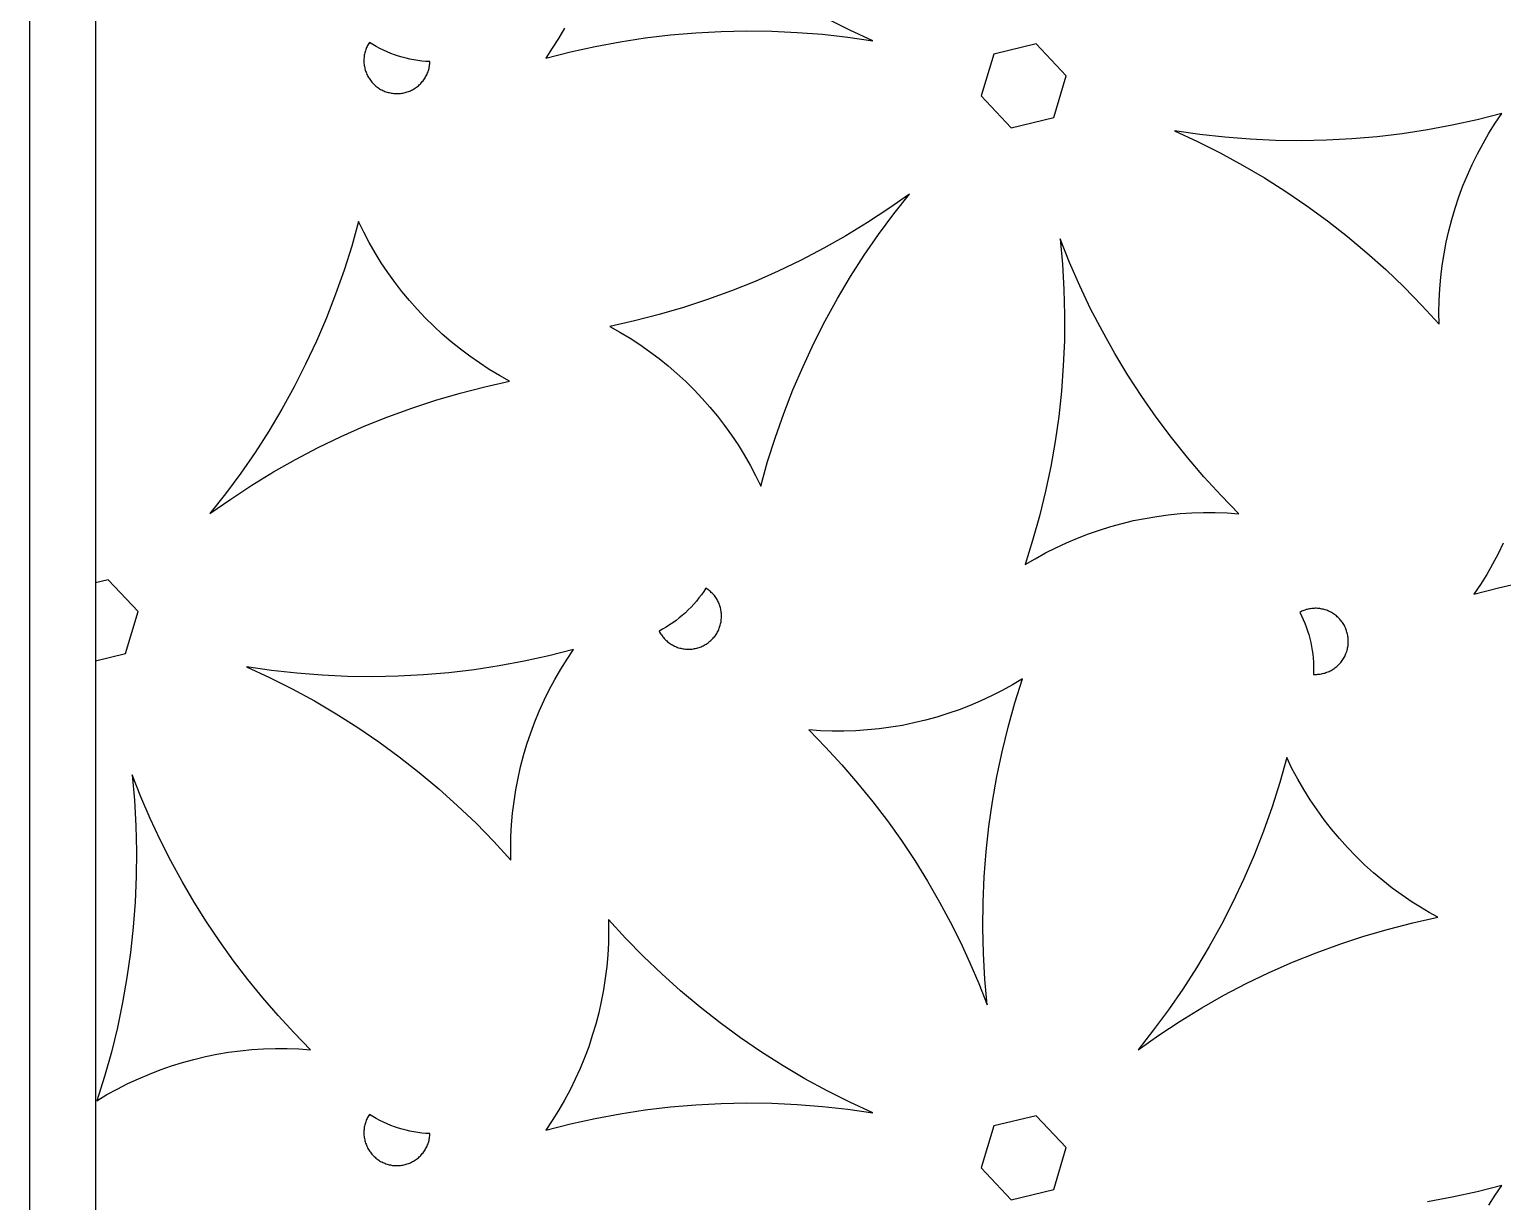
# Model space of a CAD drawing. Header units: millimetres. Extents: x 673 to 1358, y 599 to 1000.
# Drawn here: x 672.9 to 806.5, y 772 to 878.3 of the extents above; entities that cross this region are included whole.
import ezdxf

# ---------------------------------------------------------------- set-up
doc = ezdxf.new("R2010")
doc.units = ezdxf.units.MM
doc.layers.add('Layer 01', color=12, linetype='Continuous', true_color=0xde0000)

msp = doc.modelspace()

# ---------------------------------------------------------------- linework, layer by layer
at = {"layer": 'Layer 01'}
for p, q in [((672.87, 999.58), (672.87, 598.75)), ((678.87, 993.58), (678.87, 604.75)), ((747.28, 878.22), (745.23, 879.26)), ((721.39, 878.4), (720.86, 877.48)), ((731.01, 877.8), (733.3, 878)), ((733.3, 878), (735.6, 878.12)), ((735.6, 878.12), (737.9, 878.17)), ((737.9, 878.17), (740.21, 878.14)), ((740.21, 878.14), (742.51, 878.03)), ((742.51, 878.03), (744.81, 877.85)), ((744.81, 877.85), (747.09, 877.59)), ((749.37, 877.25), (747.28, 878.22)), ((703.41, 876.56), (703.37, 876.46)), ((703.45, 876.65), (703.41, 876.56)), ((703.49, 876.75), (703.45, 876.65)), ((703.54, 876.84), (703.49, 876.75)), ((703.59, 876.93), (703.54, 876.84)), ((703.64, 877.02), (703.59, 876.93)), ((703.7, 877.11), (703.64, 877.02)), ((704.01, 876.92), (703.7, 877.11)), ((704.32, 876.74), (704.01, 876.92)), ((704.64, 876.57), (704.32, 876.74)), ((704.97, 876.41), (704.64, 876.57)), ((720.29, 876.58), (719.7, 875.69)), ((720.86, 877.48), (720.29, 876.58)), ((721.93, 876.26), (724.18, 876.76)), ((724.18, 876.76), (726.44, 877.18)), ((726.44, 877.18), (728.72, 877.53)), ((728.72, 877.53), (731.01, 877.8)), ((747.09, 877.59), (749.37, 877.25)), ((764.18, 876.98), (760.33, 876.06)), ((766.91, 874.1), (764.18, 876.98)), ((703.21, 875.54), (703.2, 875.44)), ((703.2, 875.44), (703.21, 875.33)), ((703.22, 875.75), (703.21, 875.64)), ((703.21, 875.64), (703.21, 875.54)), ((703.21, 875.33), (703.21, 875.23)), ((703.21, 875.23), (703.22, 875.12)), ((703.23, 875.85), (703.22, 875.75)), ((703.24, 875.96), (703.23, 875.85)), ((703.26, 876.06), (703.24, 875.96)), ((703.29, 876.16), (703.26, 876.06)), ((703.31, 876.26), (703.29, 876.16)), ((703.34, 876.36), (703.31, 876.26)), ((703.37, 876.46), (703.34, 876.36)), ((705.3, 876.26), (704.97, 876.41)), ((705.64, 876.12), (705.3, 876.26)), ((705.98, 875.99), (705.64, 876.12)), ((706.33, 875.88), (705.98, 875.99)), ((706.68, 875.77), (706.33, 875.88)), ((707.03, 875.68), (706.68, 875.77)), ((707.38, 875.6), (707.03, 875.68)), ((707.74, 875.53), (707.38, 875.6)), ((708.1, 875.48), (707.74, 875.53)), ((708.46, 875.43), (708.1, 875.48)), ((708.83, 875.4), (708.46, 875.43)), ((709.19, 875.38), (708.83, 875.4)), ((709.16, 875.07), (709.18, 875.17)), ((709.18, 875.17), (709.19, 875.27)), ((709.19, 875.27), (709.19, 875.38)), ((719.7, 875.69), (721.93, 876.26)), ((760.33, 876.06), (759.19, 872.26)), ((703.22, 875.12), (703.24, 875.02)), ((703.24, 875.02), (703.26, 874.92)), ((703.26, 874.92), (703.28, 874.82)), ((703.28, 874.82), (703.3, 874.71)), ((703.3, 874.71), (703.33, 874.61)), ((703.33, 874.61), (703.36, 874.51)), ((703.36, 874.51), (703.4, 874.42)), ((703.4, 874.42), (703.43, 874.32)), ((703.43, 874.32), (703.48, 874.22)), ((703.48, 874.22), (703.52, 874.13)), ((703.52, 874.13), (703.57, 874.04)), ((703.57, 874.04), (703.62, 873.95)), ((703.62, 873.95), (703.67, 873.86)), ((703.67, 873.86), (703.73, 873.77)), ((708.69, 873.81), (708.75, 873.9)), ((708.75, 873.9), (708.8, 873.99)), ((708.8, 873.99), (708.85, 874.08)), ((708.85, 874.08), (708.9, 874.17)), ((708.9, 874.17), (708.94, 874.27)), ((708.94, 874.27), (708.98, 874.36)), ((708.98, 874.36), (709.02, 874.46)), ((709.02, 874.46), (709.05, 874.56)), ((709.05, 874.56), (709.08, 874.66)), ((709.08, 874.66), (709.11, 874.76)), ((709.11, 874.76), (709.13, 874.86)), ((709.13, 874.86), (709.15, 874.96)), ((709.15, 874.96), (709.16, 875.07)), ((765.78, 870.3), (766.91, 874.1)), ((703.73, 873.77), (703.79, 873.69)), ((703.79, 873.69), (703.86, 873.6)), ((703.86, 873.6), (703.92, 873.52)), ((703.92, 873.52), (703.99, 873.44)), ((703.99, 873.44), (704.06, 873.37)), ((704.06, 873.37), (704.14, 873.3)), ((704.14, 873.3), (704.22, 873.22)), ((704.22, 873.22), (704.29, 873.16)), ((704.29, 873.16), (704.38, 873.09)), ((704.38, 873.09), (704.46, 873.03)), ((704.46, 873.03), (704.55, 872.97)), ((704.55, 872.97), (704.63, 872.92)), ((704.63, 872.92), (704.72, 872.86)), ((704.72, 872.86), (704.82, 872.81)), ((704.82, 872.81), (704.91, 872.77)), ((704.91, 872.77), (705, 872.72)), ((705, 872.72), (705.1, 872.68)), ((705.1, 872.68), (705.2, 872.65)), ((705.2, 872.65), (705.3, 872.61)), ((705.3, 872.61), (705.4, 872.58)), ((705.4, 872.58), (705.5, 872.56)), ((705.5, 872.56), (705.6, 872.53)), ((705.6, 872.53), (705.7, 872.52)), ((705.7, 872.52), (705.81, 872.5)), ((705.81, 872.5), (705.91, 872.49)), ((705.91, 872.49), (706.01, 872.48)), ((706.33, 872.48), (706.43, 872.48)), ((706.43, 872.48), (706.53, 872.49)), ((706.53, 872.49), (706.64, 872.51)), ((706.64, 872.51), (706.74, 872.52)), ((706.74, 872.52), (706.84, 872.54)), ((706.84, 872.54), (706.94, 872.57)), ((706.94, 872.57), (707.04, 872.6)), ((707.04, 872.6), (707.14, 872.63)), ((707.14, 872.63), (707.24, 872.66)), ((707.24, 872.66), (707.34, 872.7)), ((707.34, 872.7), (707.43, 872.74)), ((707.43, 872.74), (707.53, 872.79)), ((707.53, 872.79), (707.62, 872.83)), ((707.62, 872.83), (707.71, 872.89)), ((707.71, 872.89), (707.8, 872.94)), ((707.8, 872.94), (707.89, 873)), ((707.89, 873), (707.97, 873.06)), ((707.97, 873.06), (708.06, 873.12)), ((708.06, 873.12), (708.14, 873.19)), ((708.14, 873.19), (708.22, 873.26)), ((708.22, 873.26), (708.29, 873.33)), ((708.29, 873.33), (708.36, 873.4)), ((708.36, 873.4), (708.44, 873.48)), ((708.44, 873.48), (708.5, 873.56)), ((708.5, 873.56), (708.57, 873.64)), ((708.57, 873.64), (708.63, 873.72)), ((708.63, 873.72), (708.69, 873.81)), ((706.01, 872.48), (706.12, 872.48)), ((706.12, 872.48), (706.22, 872.47)), ((706.22, 872.47), (706.33, 872.48)), ((759.19, 872.26), (761.92, 869.38)), ((761.92, 869.38), (765.78, 870.3)), ((804.17, 870.1), (801.92, 869.6)), ((806.41, 870.67), (804.17, 870.1)), ((805.81, 869.79), (806.41, 870.67)), ((779.01, 868.78), (776.73, 869.11)), ((776.73, 869.11), (778.82, 868.14)), ((781.3, 868.52), (779.01, 868.78)), ((783.59, 868.34), (781.3, 868.52)), ((795.1, 868.56), (792.8, 868.36)), ((797.38, 868.83), (795.1, 868.56)), ((799.66, 869.18), (797.38, 868.83)), ((801.92, 869.6), (799.66, 869.18)), ((804.71, 867.96), (805.24, 868.88)), ((805.24, 868.88), (805.81, 869.79)), ((778.82, 868.14), (780.88, 867.11)), ((785.89, 868.23), (783.59, 868.34)), ((788.2, 868.2), (785.89, 868.23)), ((790.5, 868.24), (788.2, 868.2)), ((792.8, 868.36), (790.5, 868.24)), ((804.21, 867.02), (804.71, 867.96)), ((780.88, 867.11), (782.9, 866)), ((782.9, 866), (784.88, 864.83)), ((803.3, 865.09), (803.73, 866.06)), ((803.73, 866.06), (804.21, 867.02)), ((784.88, 864.83), (786.83, 863.6)), ((802.89, 864.1), (803.3, 865.09)), ((752.69, 863.37), (750.8, 862.05)), ((751.26, 861.57), (752.69, 863.37)), ((786.83, 863.6), (788.73, 862.3)), ((802.52, 863.1), (802.89, 864.1)), ((750.8, 862.05), (748.88, 860.78)), ((788.73, 862.3), (790.59, 860.94)), ((801.87, 861.07), (802.18, 862.09)), ((802.18, 862.09), (802.52, 863.1)), ((702.72, 860.87), (702.1, 858.65)), ((703.19, 859.91), (702.72, 860.87)), ((748.88, 860.78), (746.91, 859.58)), ((749.89, 859.71), (751.26, 861.57)), ((790.59, 860.94), (792.41, 859.52)), ((801.6, 860.03), (801.87, 861.07)), ((703.69, 858.97), (703.19, 859.91)), ((746.91, 859.58), (744.91, 858.45)), ((748.58, 857.82), (749.89, 859.71)), ((767.21, 857.16), (766.36, 859.3)), ((766.36, 859.3), (766.57, 857.01)), ((792.41, 859.52), (794.17, 858.04)), ((801.37, 858.99), (801.6, 860.03)), ((702.1, 858.65), (701.4, 856.46)), ((704.22, 858.04), (703.69, 858.97)), ((704.78, 857.14), (704.22, 858.04)), ((744.91, 858.45), (742.86, 857.38)), ((747.34, 855.88), (748.58, 857.82)), ((794.17, 858.04), (795.89, 856.51)), ((801, 856.89), (801.17, 857.95)), ((801.17, 857.95), (801.37, 858.99)), ((701.4, 856.46), (700.64, 854.28)), ((705.38, 856.25), (704.78, 857.14)), ((742.86, 857.38), (740.79, 856.38)), ((766.57, 857.01), (766.7, 854.71)), ((768.13, 855.05), (767.21, 857.16)), ((795.89, 856.51), (797.55, 854.91)), ((800.88, 855.83), (801, 856.89)), ((706, 855.38), (705.38, 856.25)), ((706.65, 854.54), (706, 855.38)), ((738.68, 855.45), (736.55, 854.59)), ((740.79, 856.38), (738.68, 855.45)), ((746.16, 853.9), (747.34, 855.88)), ((800.78, 854.77), (800.88, 855.83)), ((700.64, 854.28), (699.8, 852.14)), ((707.33, 853.72), (706.65, 854.54)), ((734.38, 853.8), (732.19, 853.08)), ((736.55, 854.59), (734.38, 853.8)), ((745.05, 851.88), (746.16, 853.9)), ((766.7, 854.71), (766.76, 852.4)), ((769.12, 852.97), (768.13, 855.05)), ((797.55, 854.91), (799.16, 853.27)), ((800.72, 853.7), (800.78, 854.77)), ((708.04, 852.92), (707.33, 853.72)), ((708.77, 852.14), (708.04, 852.92)), ((732.19, 853.08), (729.98, 852.44)), ((770.18, 850.92), (769.12, 852.97)), ((799.16, 853.27), (800.72, 851.57)), ((800.7, 852.64), (800.72, 853.7)), ((800.72, 851.57), (800.7, 852.64)), ((699.8, 852.14), (698.89, 850.02)), ((709.53, 851.39), (708.77, 852.14)), ((710.31, 850.67), (709.53, 851.39)), ((727.75, 851.87), (725.5, 851.37)), ((725.5, 851.37), (726.43, 850.85)), ((729.98, 852.44), (727.75, 851.87)), ((744, 849.83), (745.05, 851.88)), ((766.76, 852.4), (766.74, 850.1)), ((698.89, 850.02), (697.91, 847.93)), ((711.12, 849.97), (710.31, 850.67)), ((711.95, 849.3), (711.12, 849.97)), ((726.43, 850.85), (727.35, 850.3)), ((727.35, 850.3), (728.24, 849.71)), ((743.03, 847.74), (744, 849.83)), ((766.74, 850.1), (766.64, 847.8)), ((771.31, 848.91), (770.18, 850.92)), ((712.81, 848.66), (711.95, 849.3)), ((713.68, 848.05), (712.81, 848.66)), ((728.24, 849.71), (729.11, 849.1)), ((729.11, 849.1), (729.97, 848.46)), ((729.97, 848.46), (730.8, 847.79)), ((772.5, 846.94), (771.31, 848.91)), ((697.91, 847.93), (696.87, 845.88)), ((714.57, 847.47), (713.68, 848.05)), ((715.49, 846.91), (714.57, 847.47)), ((730.8, 847.79), (731.6, 847.09)), ((742.12, 845.62), (743.03, 847.74)), ((766.64, 847.8), (766.47, 845.5)), ((696.87, 845.88), (695.76, 843.86)), ((711.94, 845.32), (714.17, 845.89)), ((714.17, 845.89), (716.42, 846.39)), ((716.42, 846.39), (715.49, 846.91)), ((731.6, 847.09), (732.39, 846.37)), ((732.39, 846.37), (733.15, 845.62)), ((773.75, 845.01), (772.5, 846.94)), ((707.54, 843.96), (709.73, 844.68)), ((709.73, 844.68), (711.94, 845.32)), ((733.15, 845.62), (733.88, 844.84)), ((733.88, 844.84), (734.59, 844.04)), ((741.28, 843.48), (742.12, 845.62)), ((766.47, 845.5), (766.22, 843.21)), ((775.07, 843.12), (773.75, 845.01)), ((695.76, 843.86), (694.58, 841.88)), ((703.24, 842.31), (705.37, 843.17)), ((705.37, 843.17), (707.54, 843.96)), ((734.59, 844.04), (735.27, 843.22)), ((735.27, 843.22), (735.92, 842.38)), ((740.52, 841.31), (741.28, 843.48)), ((766.22, 843.21), (765.9, 840.93)), ((776.45, 841.28), (775.07, 843.12)), ((694.58, 841.88), (693.34, 839.94)), ((701.13, 841.38), (703.24, 842.31)), ((735.92, 842.38), (736.54, 841.51)), ((699.05, 840.38), (701.13, 841.38)), ((736.54, 841.51), (737.14, 840.62)), ((737.14, 840.62), (737.7, 839.72)), ((739.82, 839.11), (740.52, 841.31)), ((765.9, 840.93), (765.5, 838.66)), ((777.89, 839.48), (776.45, 841.28)), ((693.34, 839.94), (692.03, 838.05)), ((695.01, 838.18), (697.01, 839.31)), ((697.01, 839.31), (699.05, 840.38)), ((737.7, 839.72), (738.23, 838.79)), ((739.2, 836.89), (739.82, 839.11)), ((779.39, 837.73), (777.89, 839.48)), ((692.03, 838.05), (690.66, 836.19)), ((693.04, 836.98), (695.01, 838.18)), ((738.23, 838.79), (738.73, 837.85)), ((738.73, 837.85), (739.2, 836.89)), ((765.5, 838.66), (765.03, 836.41)), ((691.12, 835.71), (693.04, 836.98)), ((765.03, 836.41), (764.48, 834.17)), ((780.95, 836.03), (779.39, 837.73)), ((690.66, 836.19), (689.23, 834.39)), ((689.23, 834.39), (691.12, 835.71)), ((782.56, 834.38), (780.95, 836.03)), ((764.48, 834.17), (763.86, 831.95)), ((771.97, 833.5), (773.01, 833.75)), ((773.01, 833.75), (774.05, 833.96)), ((774.05, 833.96), (775.11, 834.14)), ((775.11, 834.14), (776.16, 834.28)), ((776.16, 834.28), (777.23, 834.39)), ((777.23, 834.39), (778.29, 834.46)), ((778.29, 834.46), (779.36, 834.49)), ((779.36, 834.49), (780.42, 834.49)), ((780.42, 834.49), (781.49, 834.46)), ((781.49, 834.46), (782.56, 834.38)), ((767.92, 832.17), (768.91, 832.55)), ((768.91, 832.55), (769.92, 832.9)), ((769.92, 832.9), (770.94, 833.22)), ((770.94, 833.22), (771.97, 833.5)), ((763.86, 831.95), (763.17, 829.76)), ((765.02, 830.82), (765.97, 831.3)), ((765.97, 831.3), (766.94, 831.75)), ((766.94, 831.75), (767.92, 832.17)), ((806.55, 831.7), (806.08, 830.74)), ((763.17, 829.76), (764.08, 830.3)), ((764.08, 830.3), (765.02, 830.82)), ((805.58, 829.8), (805.04, 828.88)), ((806.08, 830.74), (805.58, 829.8)), ((805.04, 828.88), (804.48, 827.97)), ((680, 828.38), (678.87, 828.11)), ((682.72, 825.5), (680, 828.38)), ((734.02, 827.33), (733.81, 827.03)), ((734.22, 827.64), (734.02, 827.33)), ((734.31, 827.58), (734.22, 827.64)), ((734.39, 827.52), (734.31, 827.58)), ((734.48, 827.46), (734.39, 827.52)), ((734.56, 827.39), (734.48, 827.46)), ((734.64, 827.32), (734.56, 827.39)), ((734.71, 827.25), (734.64, 827.32)), ((734.79, 827.18), (734.71, 827.25)), ((734.86, 827.1), (734.79, 827.18)), ((734.93, 827.03), (734.86, 827.1)), ((804.48, 827.97), (803.88, 827.09)), ((803.88, 827.09), (806.11, 827.66)), ((806.11, 827.66), (808.36, 828.16)), ((732.88, 825.91), (732.62, 825.65)), ((733.12, 826.18), (732.88, 825.91)), ((733.36, 826.46), (733.12, 826.18)), ((733.59, 826.74), (733.36, 826.46)), ((733.81, 827.03), (733.59, 826.74)), ((734.99, 826.95), (734.93, 827.03)), ((735.06, 826.86), (734.99, 826.95)), ((735.12, 826.78), (735.06, 826.86)), ((735.17, 826.69), (735.12, 826.78)), ((735.23, 826.6), (735.17, 826.69)), ((735.28, 826.51), (735.23, 826.6)), ((735.33, 826.42), (735.28, 826.51)), ((735.37, 826.32), (735.33, 826.42)), ((735.41, 826.23), (735.37, 826.32)), ((735.45, 826.13), (735.41, 826.23)), ((735.49, 826.03), (735.45, 826.13)), ((735.52, 825.93), (735.49, 826.03)), ((735.55, 825.83), (735.52, 825.93)), ((735.57, 825.73), (735.55, 825.83)), ((735.59, 825.63), (735.57, 825.73)), ((788.86, 825.73), (788.76, 825.7)), ((788.96, 825.75), (788.86, 825.73)), ((789.06, 825.76), (788.96, 825.75)), ((789.17, 825.78), (789.06, 825.76)), ((789.27, 825.79), (789.17, 825.78)), ((789.38, 825.79), (789.27, 825.79)), ((789.48, 825.8), (789.38, 825.79)), ((789.58, 825.8), (789.48, 825.8)), ((789.69, 825.79), (789.58, 825.8)), ((789.79, 825.78), (789.69, 825.79)), ((789.9, 825.77), (789.79, 825.78)), ((790, 825.75), (789.9, 825.77)), ((790.1, 825.73), (790, 825.75)), ((790.2, 825.71), (790.1, 825.73)), ((681.59, 821.7), (682.72, 825.5)), ((731.22, 824.49), (730.92, 824.29)), ((731.51, 824.71), (731.22, 824.49)), ((731.8, 824.93), (731.51, 824.71)), ((732.08, 825.16), (731.8, 824.93)), ((732.36, 825.4), (732.08, 825.16)), ((732.62, 825.65), (732.36, 825.4)), ((735.53, 824.28), (735.56, 824.39)), ((735.56, 824.39), (735.58, 824.49)), ((735.58, 824.49), (735.6, 824.59)), ((735.61, 825.52), (735.59, 825.63)), ((735.6, 824.59), (735.61, 824.69)), ((735.62, 825.42), (735.61, 825.52)), ((735.61, 824.69), (735.62, 824.8)), ((735.63, 825.32), (735.62, 825.42)), ((735.62, 824.8), (735.63, 824.9)), ((735.64, 825.21), (735.63, 825.32)), ((735.63, 824.9), (735.64, 825)), ((735.64, 825.11), (735.64, 825.21)), ((735.64, 825), (735.64, 825.11)), ((788.17, 825.49), (788.08, 825.44)), ((788.08, 825.44), (788.24, 825.11)), ((788.27, 825.53), (788.17, 825.49)), ((788.24, 825.11), (788.4, 824.78)), ((788.36, 825.57), (788.27, 825.53)), ((788.46, 825.61), (788.36, 825.57)), ((788.4, 824.78), (788.54, 824.45)), ((788.56, 825.64), (788.46, 825.61)), ((788.54, 824.45), (788.67, 824.11)), ((788.66, 825.68), (788.56, 825.64)), ((788.76, 825.7), (788.66, 825.68)), ((790.3, 825.69), (790.2, 825.71)), ((790.4, 825.66), (790.3, 825.69)), ((790.5, 825.62), (790.4, 825.66)), ((790.6, 825.59), (790.5, 825.62)), ((790.7, 825.55), (790.6, 825.59)), ((790.79, 825.5), (790.7, 825.55)), ((790.89, 825.46), (790.79, 825.5)), ((790.98, 825.41), (790.89, 825.46)), ((791.07, 825.35), (790.98, 825.41)), ((791.15, 825.3), (791.07, 825.35)), ((791.24, 825.24), (791.15, 825.3)), ((791.32, 825.17), (791.24, 825.24)), ((791.41, 825.11), (791.32, 825.17)), ((791.49, 825.04), (791.41, 825.11)), ((791.56, 824.97), (791.49, 825.04)), ((791.64, 824.9), (791.56, 824.97)), ((791.71, 824.82), (791.64, 824.9)), ((791.78, 824.74), (791.71, 824.82)), ((791.84, 824.66), (791.78, 824.74)), ((791.91, 824.58), (791.84, 824.66)), ((791.97, 824.5), (791.91, 824.58)), ((792.02, 824.41), (791.97, 824.5)), ((792.08, 824.32), (792.02, 824.41)), ((730.29, 823.92), (729.97, 823.74)), ((729.97, 823.74), (730.02, 823.65)), ((730.02, 823.65), (730.07, 823.56)), ((730.07, 823.56), (730.12, 823.47)), ((730.12, 823.47), (730.18, 823.39)), ((730.18, 823.39), (730.24, 823.3)), ((730.24, 823.3), (730.31, 823.22)), ((730.61, 824.1), (730.29, 823.92)), ((730.31, 823.22), (730.37, 823.14)), ((730.37, 823.14), (730.44, 823.06)), ((730.44, 823.06), (730.51, 822.99)), ((730.92, 824.29), (730.61, 824.1)), ((734.82, 823.03), (734.89, 823.1)), ((734.89, 823.1), (734.95, 823.18)), ((734.95, 823.18), (735.02, 823.26)), ((735.02, 823.26), (735.08, 823.35)), ((735.08, 823.35), (735.14, 823.43)), ((735.14, 823.43), (735.2, 823.52)), ((735.2, 823.52), (735.25, 823.61)), ((735.25, 823.61), (735.3, 823.7)), ((735.3, 823.7), (735.35, 823.8)), ((735.35, 823.8), (735.39, 823.89)), ((735.39, 823.89), (735.43, 823.99)), ((735.43, 823.99), (735.47, 824.09)), ((735.47, 824.09), (735.5, 824.18)), ((735.5, 824.18), (735.53, 824.28)), ((788.67, 824.11), (788.79, 823.76)), ((788.79, 823.76), (788.9, 823.42)), ((788.9, 823.42), (789, 823.06)), ((789, 823.06), (789.08, 822.71)), ((792.13, 824.23), (792.08, 824.32)), ((792.18, 824.14), (792.13, 824.23)), ((792.22, 824.04), (792.18, 824.14)), ((792.26, 823.95), (792.22, 824.04)), ((792.3, 823.85), (792.26, 823.95)), ((792.34, 823.75), (792.3, 823.85)), ((792.37, 823.65), (792.34, 823.75)), ((792.4, 823.55), (792.37, 823.65)), ((792.42, 823.45), (792.4, 823.55)), ((792.44, 823.35), (792.42, 823.45)), ((792.46, 823.24), (792.44, 823.35)), ((792.47, 823.14), (792.46, 823.24)), ((792.48, 823.04), (792.47, 823.14)), ((722.22, 822.07), (719.99, 821.5)), ((721.63, 821.18), (722.22, 822.07)), ((730.51, 822.99), (730.59, 822.91)), ((730.59, 822.91), (730.67, 822.84)), ((730.67, 822.84), (730.75, 822.77)), ((730.75, 822.77), (730.83, 822.71)), ((730.83, 822.71), (730.91, 822.65)), ((730.91, 822.65), (731, 822.59)), ((731, 822.59), (731.09, 822.53)), ((731.09, 822.53), (731.18, 822.48)), ((731.18, 822.48), (731.27, 822.43)), ((731.27, 822.43), (731.36, 822.38)), ((731.36, 822.38), (731.46, 822.34)), ((731.46, 822.34), (731.55, 822.3)), ((731.55, 822.3), (731.65, 822.26)), ((731.65, 822.26), (731.75, 822.23)), ((731.75, 822.23), (731.85, 822.2)), ((731.85, 822.2), (731.95, 822.18)), ((731.95, 822.18), (732.05, 822.15)), ((732.05, 822.15), (732.15, 822.14)), ((732.15, 822.14), (732.26, 822.12)), ((732.26, 822.12), (732.36, 822.11)), ((732.36, 822.11), (732.47, 822.1)), ((732.47, 822.1), (732.57, 822.1)), ((732.57, 822.1), (732.67, 822.1)), ((732.67, 822.1), (732.78, 822.1)), ((732.78, 822.1), (732.88, 822.1)), ((732.88, 822.1), (732.99, 822.11)), ((732.99, 822.11), (733.09, 822.13)), ((733.09, 822.13), (733.19, 822.15)), ((733.19, 822.15), (733.29, 822.17)), ((733.29, 822.17), (733.4, 822.19)), ((733.4, 822.19), (733.5, 822.22)), ((733.5, 822.22), (733.6, 822.25)), ((733.6, 822.25), (733.69, 822.28)), ((733.69, 822.28), (733.79, 822.32)), ((733.79, 822.32), (733.89, 822.36)), ((733.89, 822.36), (733.98, 822.41)), ((733.98, 822.41), (734.07, 822.46)), ((734.07, 822.46), (734.16, 822.51)), ((734.16, 822.51), (734.25, 822.56)), ((734.25, 822.56), (734.34, 822.62)), ((734.34, 822.62), (734.43, 822.68)), ((734.43, 822.68), (734.51, 822.75)), ((734.51, 822.75), (734.59, 822.81)), ((734.59, 822.81), (734.67, 822.88)), ((734.67, 822.88), (734.74, 822.95)), ((734.74, 822.95), (734.82, 823.03)), ((789.08, 822.71), (789.15, 822.35)), ((789.15, 822.35), (789.21, 821.99)), ((789.21, 821.99), (789.26, 821.63)), ((792.28, 821.71), (792.32, 821.81)), ((792.32, 821.81), (792.35, 821.9)), ((792.35, 821.9), (792.38, 822)), ((792.38, 822), (792.41, 822.11)), ((792.41, 822.11), (792.43, 822.21)), ((792.43, 822.21), (792.45, 822.31)), ((792.45, 822.31), (792.47, 822.41)), ((792.47, 822.41), (792.48, 822.52)), ((792.49, 822.93), (792.48, 823.04)), ((792.48, 822.52), (792.49, 822.62)), ((792.49, 822.83), (792.49, 822.93)), ((792.49, 822.72), (792.49, 822.83)), ((792.49, 822.62), (792.49, 822.72)), ((678.87, 821.05), (681.59, 821.7)), ((694.82, 820.17), (692.55, 820.51)), ((692.55, 820.51), (694.64, 819.54)), ((715.48, 820.58), (713.2, 820.23)), ((717.74, 821), (715.48, 820.58)), ((719.99, 821.5), (717.74, 821)), ((721.06, 820.28), (721.63, 821.18)), ((789.26, 821.63), (789.3, 821.27)), ((789.3, 821.27), (789.32, 820.91)), ((789.32, 820.91), (789.34, 820.54)), ((789.34, 820.54), (789.34, 820.18)), ((791.2, 820.34), (791.28, 820.4)), ((791.28, 820.4), (791.37, 820.46)), ((791.37, 820.46), (791.45, 820.53)), ((791.45, 820.53), (791.52, 820.6)), ((791.52, 820.6), (791.6, 820.67)), ((791.6, 820.67), (791.67, 820.75)), ((791.67, 820.75), (791.74, 820.82)), ((791.74, 820.82), (791.81, 820.9)), ((791.81, 820.9), (791.88, 820.98)), ((791.88, 820.98), (791.94, 821.07)), ((791.94, 821.07), (792, 821.15)), ((792, 821.15), (792.05, 821.24)), ((792.05, 821.24), (792.11, 821.33)), ((792.11, 821.33), (792.16, 821.42)), ((792.16, 821.42), (792.2, 821.52)), ((792.2, 821.52), (792.24, 821.61)), ((792.24, 821.61), (792.28, 821.71)), ((694.64, 819.54), (696.69, 818.5)), ((697.11, 819.91), (694.82, 820.17)), ((699.41, 819.73), (697.11, 819.91)), ((701.71, 819.62), (699.41, 819.73)), ((704.01, 819.59), (701.71, 819.62)), ((706.32, 819.64), (704.01, 819.59)), ((708.62, 819.76), (706.32, 819.64)), ((710.91, 819.96), (708.62, 819.76)), ((713.2, 820.23), (710.91, 819.96)), ((720.02, 818.42), (720.53, 819.36)), ((720.53, 819.36), (721.06, 820.28)), ((762.94, 819.4), (762.02, 818.86)), ((762.25, 817.22), (762.94, 819.4)), ((789.34, 820.18), (789.32, 819.81)), ((789.32, 819.81), (789.43, 819.81)), ((789.43, 819.81), (789.53, 819.81)), ((789.53, 819.81), (789.64, 819.81)), ((789.64, 819.81), (789.74, 819.82)), ((789.74, 819.82), (789.85, 819.83)), ((789.85, 819.83), (789.95, 819.84)), ((789.95, 819.84), (790.05, 819.86)), ((790.05, 819.86), (790.15, 819.88)), ((790.15, 819.88), (790.26, 819.91)), ((790.26, 819.91), (790.36, 819.93)), ((790.36, 819.93), (790.45, 819.97)), ((790.45, 819.97), (790.55, 820)), ((790.55, 820), (790.65, 820.04)), ((790.65, 820.04), (790.75, 820.08)), ((790.75, 820.08), (790.84, 820.13)), ((790.84, 820.13), (790.93, 820.17)), ((790.93, 820.17), (791.02, 820.23)), ((791.02, 820.23), (791.11, 820.28)), ((791.11, 820.28), (791.2, 820.34)), ((696.69, 818.5), (698.72, 817.4)), ((719.55, 817.46), (720.02, 818.42)), ((760.13, 817.86), (759.16, 817.41)), ((761.08, 818.34), (760.13, 817.86)), ((762.02, 818.86), (761.08, 818.34)), ((698.72, 817.4), (700.7, 816.23)), ((718.71, 815.5), (719.11, 816.48)), ((719.11, 816.48), (719.55, 817.46)), ((757.19, 816.6), (756.18, 816.25)), ((758.18, 816.99), (757.19, 816.6)), ((759.16, 817.41), (758.18, 816.99)), ((761.63, 815.01), (762.25, 817.22)), ((700.7, 816.23), (702.65, 815)), ((718.33, 814.5), (718.71, 815.5)), ((752.05, 815.19), (751, 815.02)), ((753.09, 815.41), (752.05, 815.19)), ((754.13, 815.65), (753.09, 815.41)), ((755.16, 815.94), (754.13, 815.65)), ((756.18, 816.25), (755.16, 815.94)), ((702.65, 815), (704.55, 813.7)), ((704.55, 813.7), (706.41, 812.34)), ((717.99, 813.49), (718.33, 814.5)), ((744.61, 814.7), (743.55, 814.77)), ((743.55, 814.77), (745.08, 813.21)), ((745.68, 814.66), (744.61, 814.7)), ((746.74, 814.66), (745.68, 814.66)), ((747.81, 814.7), (746.74, 814.66)), ((748.88, 814.77), (747.81, 814.7)), ((749.94, 814.87), (748.88, 814.77)), ((751, 815.02), (749.94, 814.87)), ((761.08, 812.79), (761.63, 815.01)), ((717.42, 811.43), (717.69, 812.46)), ((717.69, 812.46), (717.99, 813.49)), ((745.08, 813.21), (746.56, 811.61)), ((760.61, 810.54), (761.08, 812.79)), ((706.41, 812.34), (708.22, 810.92)), ((717.18, 810.39), (717.42, 811.43)), ((746.56, 811.61), (747.98, 809.95)), ((786.9, 812.27), (786.27, 810.02)), ((787.38, 811.28), (786.9, 812.27)), ((787.9, 810.31), (787.38, 811.28)), ((682.97, 808.71), (682.18, 810.7)), ((682.18, 810.7), (682.39, 808.4)), ((708.22, 810.92), (709.99, 809.44)), ((716.99, 809.34), (717.18, 810.39)), ((747.98, 809.95), (749.36, 808.26)), ((760.21, 808.29), (760.61, 810.54)), ((786.27, 810.02), (785.57, 807.8)), ((788.45, 809.36), (787.9, 810.31)), ((682.39, 808.4), (682.52, 806.09)), ((683.82, 806.74), (682.97, 808.71)), ((709.99, 809.44), (711.7, 807.9)), ((716.82, 808.29), (716.99, 809.34)), ((789.03, 808.43), (788.45, 809.36)), ((789.65, 807.52), (789.03, 808.43)), ((711.7, 807.9), (713.37, 806.31)), ((716.6, 806.16), (716.69, 807.23)), ((716.69, 807.23), (716.82, 808.29)), ((749.36, 808.26), (750.68, 806.52)), ((759.89, 806.02), (760.21, 808.29)), ((785.57, 807.8), (784.79, 805.6)), ((790.29, 806.63), (789.65, 807.52)), ((682.52, 806.09), (682.58, 803.78)), ((684.72, 804.8), (683.82, 806.74)), ((713.37, 806.31), (714.98, 804.66)), ((716.54, 805.1), (716.6, 806.16)), ((750.68, 806.52), (751.95, 804.74)), ((759.64, 803.74), (759.89, 806.02)), ((790.97, 805.77), (790.29, 806.63)), ((791.68, 804.93), (790.97, 805.77)), ((685.69, 802.89), (684.72, 804.8)), ((714.98, 804.66), (716.53, 802.97)), ((716.52, 804.03), (716.54, 805.1)), ((751.95, 804.74), (753.16, 802.92)), ((784.79, 805.6), (783.94, 803.42)), ((792.41, 804.11), (791.68, 804.93)), ((682.58, 803.78), (682.55, 801.48)), ((716.53, 802.97), (716.52, 804.03)), ((759.47, 801.46), (759.64, 803.74)), ((783.94, 803.42), (783.01, 801.28)), ((793.17, 803.32), (792.41, 804.11)), ((793.96, 802.55), (793.17, 803.32)), ((686.72, 801.02), (685.69, 802.89)), ((753.16, 802.92), (754.31, 801.06)), ((794.78, 801.82), (793.96, 802.55)), ((795.62, 801.11), (794.78, 801.82)), ((682.55, 801.48), (682.46, 799.17)), ((687.8, 799.17), (686.72, 801.02)), ((754.31, 801.06), (755.41, 799.17)), ((759.37, 799.17), (759.47, 801.46)), ((783.01, 801.28), (782.02, 799.17)), ((796.48, 800.43), (795.62, 801.11)), ((797.37, 799.79), (796.48, 800.43)), ((682.46, 799.17), (682.28, 796.88)), ((688.94, 797.36), (687.8, 799.17)), ((755.41, 799.17), (756.38, 797.36)), ((759.34, 796.84), (759.37, 799.17)), ((782.02, 799.17), (780.98, 797.14)), ((798.28, 799.17), (797.37, 799.79)), ((799.04, 798.69), (798.28, 799.17)), ((798.35, 797.29), (800.6, 797.79)), ((799.81, 798.23), (799.04, 798.69)), ((800.6, 797.79), (799.81, 798.23)), ((682.28, 796.88), (682.04, 794.59)), ((690.13, 795.59), (688.94, 797.36)), ((725.4, 796.52), (725.38, 795.45)), ((726.94, 795.89), (725.39, 797.59)), ((725.39, 797.59), (725.4, 796.52)), ((756.38, 797.36), (757.3, 795.52)), ((759.4, 794.51), (759.34, 796.84)), ((780.98, 797.14), (779.88, 795.15)), ((793.91, 796.07), (796.12, 796.72)), ((796.12, 796.72), (798.35, 797.29)), ((691.38, 793.85), (690.13, 795.59)), ((725.38, 795.45), (725.32, 794.39)), ((728.55, 794.24), (726.94, 795.89)), ((757.3, 795.52), (758.17, 793.66)), ((779.88, 795.15), (778.71, 793.19)), ((789.56, 794.57), (791.72, 795.36)), ((791.72, 795.36), (793.91, 796.07)), ((682.04, 794.59), (681.71, 792.31)), ((692.68, 792.15), (691.38, 793.85)), ((725.32, 794.39), (725.23, 793.33)), ((730.22, 792.65), (728.55, 794.24)), ((758.17, 793.66), (758.98, 791.77)), ((759.53, 792.18), (759.4, 794.51)), ((785.31, 792.78), (787.42, 793.71)), ((787.42, 793.71), (789.56, 794.57)), ((725.23, 793.33), (725.1, 792.27)), ((731.93, 791.11), (730.22, 792.65)), ((778.71, 793.19), (777.48, 791.28)), ((783.24, 791.78), (785.31, 792.78)), ((681.71, 792.31), (681.31, 790.05)), ((694.03, 790.49), (692.68, 792.15)), ((724.93, 791.21), (724.73, 790.16)), ((725.1, 792.27), (724.93, 791.21)), ((733.7, 789.63), (731.93, 791.11)), ((758.98, 791.77), (759.74, 789.86)), ((759.74, 789.86), (759.53, 792.18)), ((777.48, 791.28), (776.18, 789.4)), ((781.2, 790.71), (783.24, 791.78)), ((681.31, 790.05), (680.84, 787.79)), ((695.43, 788.88), (694.03, 790.49)), ((724.73, 790.16), (724.5, 789.12)), ((779.19, 789.57), (781.2, 790.71)), ((696.88, 787.31), (695.43, 788.88)), ((724.5, 789.12), (724.23, 788.09)), ((735.51, 788.21), (733.7, 789.63)), ((776.18, 789.4), (774.83, 787.57)), ((775.3, 787.11), (777.23, 788.37)), ((777.23, 788.37), (779.19, 789.57)), ((680.84, 787.79), (680.3, 785.56)), ((698.37, 785.78), (696.88, 787.31)), ((723.92, 787.07), (723.59, 786.05)), ((724.23, 788.09), (723.92, 787.07)), ((737.37, 786.85), (735.51, 788.21)), ((774.83, 787.57), (773.42, 785.78)), ((773.42, 785.78), (775.3, 787.11)), ((690.92, 785.54), (691.98, 785.68)), ((691.98, 785.68), (693.04, 785.79)), ((693.04, 785.79), (694.11, 785.86)), ((694.11, 785.86), (695.17, 785.89)), ((695.17, 785.89), (696.24, 785.89)), ((696.24, 785.89), (697.31, 785.85)), ((697.31, 785.85), (698.37, 785.78)), ((723.59, 786.05), (723.21, 785.05)), ((739.27, 785.56), (737.37, 786.85)), ((680.3, 785.56), (679.68, 783.35)), ((684.73, 783.95), (685.74, 784.3)), ((685.74, 784.3), (686.76, 784.62)), ((686.76, 784.62), (687.79, 784.9)), ((687.79, 784.9), (688.82, 785.15)), ((688.82, 785.15), (689.87, 785.36)), ((689.87, 785.36), (690.92, 785.54)), ((723.21, 785.05), (722.81, 784.07)), ((741.22, 784.32), (739.27, 785.56)), ((743.2, 783.15), (741.22, 784.32)), ((679.68, 783.35), (678.98, 781.15)), ((681.79, 782.7), (682.75, 783.15)), ((682.75, 783.15), (683.74, 783.56)), ((683.74, 783.56), (684.73, 783.95)), ((722.37, 783.1), (721.9, 782.14)), ((722.81, 784.07), (722.37, 783.1)), ((745.23, 782.05), (743.2, 783.15)), ((678.98, 781.15), (679.9, 781.7)), ((679.9, 781.7), (680.83, 782.21)), ((680.83, 782.21), (681.79, 782.7)), ((721.9, 782.14), (721.39, 781.2)), ((747.28, 781.01), (745.23, 782.05)), ((721.39, 781.2), (720.86, 780.27)), ((726.44, 779.97), (728.72, 780.32)), ((728.72, 780.32), (731.01, 780.6)), ((731.01, 780.6), (733.3, 780.79)), ((733.3, 780.79), (735.6, 780.91)), ((735.6, 780.91), (737.9, 780.96)), ((737.9, 780.96), (740.21, 780.93)), ((740.21, 780.93), (742.51, 780.82)), ((742.51, 780.82), (744.81, 780.64)), ((744.81, 780.64), (747.09, 780.38)), ((747.09, 780.38), (749.37, 780.05)), ((749.37, 780.05), (747.28, 781.01)), ((703.31, 779.05), (703.29, 778.95)), ((703.34, 779.15), (703.31, 779.05)), ((703.37, 779.25), (703.34, 779.15)), ((703.41, 779.35), (703.37, 779.25)), ((703.45, 779.45), (703.41, 779.35)), ((703.49, 779.54), (703.45, 779.45)), ((703.54, 779.64), (703.49, 779.54)), ((703.59, 779.73), (703.54, 779.64)), ((703.64, 779.82), (703.59, 779.73)), ((703.7, 779.91), (703.64, 779.82)), ((704.01, 779.71), (703.7, 779.91)), ((704.32, 779.53), (704.01, 779.71)), ((704.64, 779.36), (704.32, 779.53)), ((704.97, 779.2), (704.64, 779.36)), ((705.3, 779.05), (704.97, 779.2)), ((705.64, 778.91), (705.3, 779.05)), ((720.29, 779.37), (719.7, 778.48)), ((719.7, 778.48), (721.93, 779.05)), ((720.86, 780.27), (720.29, 779.37)), ((721.93, 779.05), (724.18, 779.55)), ((724.18, 779.55), (726.44, 779.97)), ((764.18, 779.78), (760.33, 778.86)), ((766.91, 776.9), (764.18, 779.78)), ((703.21, 778.33), (703.2, 778.23)), ((703.2, 778.23), (703.21, 778.12)), ((703.22, 778.54), (703.21, 778.44)), ((703.21, 778.44), (703.21, 778.33)), ((703.21, 778.12), (703.21, 778.02)), ((703.21, 778.02), (703.22, 777.92)), ((703.23, 778.64), (703.22, 778.54)), ((703.22, 777.92), (703.24, 777.81)), ((703.24, 778.75), (703.23, 778.64)), ((703.26, 778.85), (703.24, 778.75)), ((703.24, 777.81), (703.26, 777.71)), ((703.29, 778.95), (703.26, 778.85)), ((703.26, 777.71), (703.28, 777.61)), ((705.98, 778.78), (705.64, 778.91)), ((706.33, 778.67), (705.98, 778.78)), ((706.68, 778.57), (706.33, 778.67)), ((707.03, 778.47), (706.68, 778.57)), ((707.38, 778.39), (707.03, 778.47)), ((707.74, 778.32), (707.38, 778.39)), ((708.1, 778.27), (707.74, 778.32)), ((708.46, 778.22), (708.1, 778.27)), ((708.83, 778.19), (708.46, 778.22)), ((709.19, 778.17), (708.83, 778.19)), ((709.11, 777.55), (709.13, 777.65)), ((709.13, 777.65), (709.15, 777.76)), ((709.15, 777.76), (709.16, 777.86)), ((709.16, 777.86), (709.18, 777.96)), ((709.18, 777.96), (709.19, 778.07)), ((709.19, 778.07), (709.19, 778.17)), ((760.33, 778.86), (759.19, 775.05)), ((703.28, 777.61), (703.3, 777.51)), ((703.3, 777.51), (703.33, 777.41)), ((703.33, 777.41), (703.36, 777.31)), ((703.36, 777.31), (703.4, 777.21)), ((703.4, 777.21), (703.43, 777.11)), ((703.43, 777.11), (703.48, 777.02)), ((703.48, 777.02), (703.52, 776.92)), ((703.52, 776.92), (703.57, 776.83)), ((703.57, 776.83), (703.62, 776.74)), ((703.62, 776.74), (703.67, 776.65)), ((703.67, 776.65), (703.73, 776.56)), ((703.73, 776.56), (703.79, 776.48)), ((703.79, 776.48), (703.86, 776.4)), ((703.86, 776.4), (703.92, 776.31)), ((703.92, 776.31), (703.99, 776.24)), ((708.44, 776.27), (708.5, 776.35)), ((708.5, 776.35), (708.57, 776.43)), ((708.57, 776.43), (708.63, 776.52)), ((708.63, 776.52), (708.69, 776.6)), ((708.69, 776.6), (708.75, 776.69)), ((708.75, 776.69), (708.8, 776.78)), ((708.8, 776.78), (708.85, 776.87)), ((708.85, 776.87), (708.9, 776.96)), ((708.9, 776.96), (708.94, 777.06)), ((708.94, 777.06), (708.98, 777.15)), ((708.98, 777.15), (709.02, 777.25)), ((709.02, 777.25), (709.05, 777.35)), ((709.05, 777.35), (709.08, 777.45)), ((709.08, 777.45), (709.11, 777.55)), ((765.78, 773.09), (766.91, 776.9)), ((703.99, 776.24), (704.06, 776.16)), ((704.06, 776.16), (704.14, 776.09)), ((704.14, 776.09), (704.22, 776.02)), ((704.22, 776.02), (704.29, 775.95)), ((704.29, 775.95), (704.38, 775.88)), ((704.38, 775.88), (704.46, 775.82)), ((704.46, 775.82), (704.55, 775.76)), ((704.55, 775.76), (704.63, 775.71)), ((704.63, 775.71), (704.72, 775.65)), ((704.72, 775.65), (704.82, 775.61)), ((704.82, 775.61), (704.91, 775.56)), ((704.91, 775.56), (705, 775.52)), ((705, 775.52), (705.1, 775.48)), ((705.1, 775.48), (705.2, 775.44)), ((705.2, 775.44), (705.3, 775.41)), ((705.3, 775.41), (705.4, 775.38)), ((705.4, 775.38), (705.5, 775.35)), ((705.5, 775.35), (705.6, 775.33)), ((705.6, 775.33), (705.7, 775.31)), ((705.7, 775.31), (705.81, 775.29)), ((705.81, 775.29), (705.91, 775.28)), ((705.91, 775.28), (706.01, 775.27)), ((706.01, 775.27), (706.12, 775.27)), ((706.12, 775.27), (706.22, 775.27)), ((706.22, 775.27), (706.33, 775.27)), ((706.33, 775.27), (706.43, 775.28)), ((706.43, 775.28), (706.53, 775.29)), ((706.53, 775.29), (706.64, 775.3)), ((706.64, 775.3), (706.74, 775.32)), ((706.74, 775.32), (706.84, 775.34)), ((706.84, 775.34), (706.94, 775.36)), ((706.94, 775.36), (707.04, 775.39)), ((707.04, 775.39), (707.14, 775.42)), ((707.14, 775.42), (707.24, 775.45)), ((707.24, 775.45), (707.34, 775.49)), ((707.34, 775.49), (707.43, 775.53)), ((707.43, 775.53), (707.53, 775.58)), ((707.53, 775.58), (707.62, 775.63)), ((707.62, 775.63), (707.71, 775.68)), ((707.71, 775.68), (707.8, 775.73)), ((707.8, 775.73), (707.89, 775.79)), ((707.89, 775.79), (707.97, 775.85)), ((707.97, 775.85), (708.06, 775.91)), ((708.06, 775.91), (708.14, 775.98)), ((708.14, 775.98), (708.22, 776.05)), ((708.22, 776.05), (708.29, 776.12)), ((708.29, 776.12), (708.36, 776.19)), ((708.36, 776.19), (708.44, 776.27)), ((759.19, 775.05), (761.92, 772.17)), ((761.92, 772.17), (765.78, 773.09)), ((801.92, 772.4), (799.66, 771.97)), ((804.17, 772.89), (801.92, 772.4)), ((806.41, 773.47), (804.17, 772.89)), ((805.24, 771.68), (805.81, 772.58)), ((805.81, 772.58), (806.41, 773.47))]:
    msp.add_line(p, q, dxfattribs=at)

doc.saveas('drawing.dxf')
